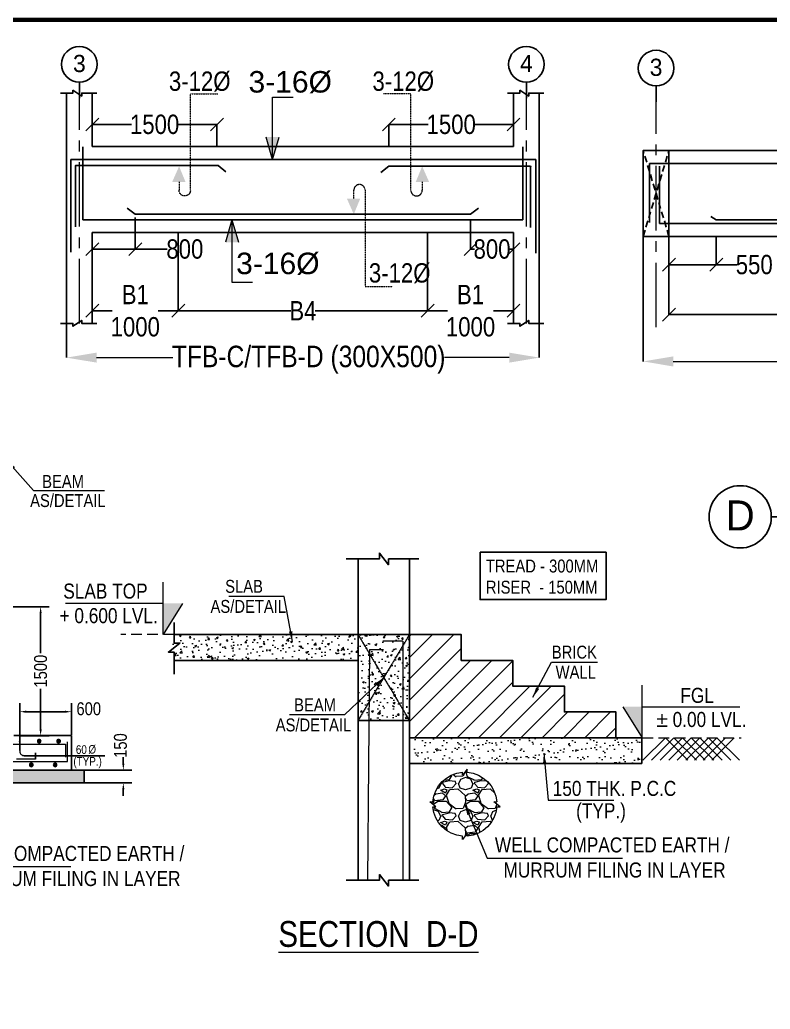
# Model space of a CAD drawing. Header units: inches. Extents: x -82712 to 364260, y -240815 to -94944.
# Drawn here: x 83223 to 91952, y -132848 to -121341 of the extents above; entities that cross this region are included whole.
import ezdxf
from ezdxf.enums import TextEntityAlignment as Align

# ---------------------------------------------------------------- set-up
doc = ezdxf.new("R2010")
doc.units = ezdxf.units.IN
doc.header["$MEASUREMENT"] = 0
for name, pattern in [('CENTER2', [1.125, 0.75, -0.125, 0.125, -0.125]), ('HIDDEN', [0.375, 0.25, -0.125]), ('{ Leader Line}', [0])]:
    doc.linetypes.add(name, pattern=pattern)
doc.layers.get('Defpoints').update_dxf_attribs({"color": 8})
for name, color, linetype, lineweight in [('2MM', 8, 'Continuous', 20), ('beam', 160, 'Continuous', 25), ('BEAM - STR', 150, 'HIDDEN', 25), ('DIM - TANK', 94, '{ Leader Line}', 13), ('GSC_PCC', 11, 'Continuous', 13), ('Hach.', 252, 'Continuous', 9), ('NVB HT TX', 7, 'Continuous', 18), ('RF', 7, 'Continuous', 25), ('SLAB', 54, 'Continuous', 25), ('STEEL - TANK', 3, 'Continuous', 20), ('text', 7, 'Continuous', 25)]:
    doc.layers.add(name, color=color, linetype=linetype, lineweight=lineweight)
doc.layers.add('ARROW', color=40, linetype='Continuous', lineweight=18, plot=False)
for name, color, linetype in [('COL', 6, 'Continuous'), ('COLUMN FINAL', 5, 'Continuous'), ('Dim', 135, 'Continuous'), ('DIM SE', 54, 'Continuous'), ('Grid', 8, 'CENTER2'), ('TITLE', 7, 'Continuous'), ('WALL', 1, 'Continuous')]:
    doc.layers.add(name, color=color, linetype=linetype)
doc.styles.add('ARIAL NARROW', font='ARIALN.TTF')
doc.styles.add('HS', font='ARIALN.TTF', dxfattribs={"height": 0.25})
doc.styles.add('PRADEEP - BOLD - STR', font='ANTQUAB.TTF')
doc.styles.get("Standard").update_dxf_attribs({"font": 'arial.ttf'})
doc.dimstyles.new('ISO-10', dxfattribs={"dimtxt": 125, "dimasz": 100, "dimexe": 30, "dimexo": 60, "dimgap": 30, "dimtad": 0, "dimdec": 0, "dimzin": 0, "dimdsep": 46, "dimtxsty": 'ARIAL NARROW', "dimcen": 0.09, "dimadec": 0, "dimazin": 0, "dimtfac": 1, "dimtdec": 0, "dimtofl": 0, "dimtmove": 0, "dimatfit": 3, "dimfxl": 1, "dimtolj": 1, "dimtzin": 0, "dimlwe": 13, "dimarcsym": 0})
doc.dimstyles.new('XYZ', dxfattribs={"dimtxt": 0.25, "dimasz": 0.15, "dimexe": 0.09, "dimexo": 0.0625, "dimgap": 0, "dimtad": 0, "dimdec": 0, "dimlfac": 1000, "dimzin": 0, "dimdsep": 46, "dimtxsty": 'Standard', "dimblk": 'OBLIQUE', "dimcen": 0.09, "dimclrd": 256, "dimclre": 256, "dimadec": 0, "dimazin": 0, "dimtfac": 1, "dimtdec": 0, "dimtofl": 0, "dimtmove": 1, "dimatfit": 3, "dimldrblk": 'OBLIQUE', "dimfxl": 1, "dimtolj": 1, "dimtzin": 0, "dimlwd": -1, "dimlwe": -1, "dimarcsym": 0})

# ---------------------------------------------------------------- blocks, each defined once
blk = doc.blocks.new('V B')
at = {"layer": 'STEEL - TANK', "color": 1, "lineweight": 5, "const_width": 21}
blk.add_lwpolyline([(-11, 0, 1), (11, 0, 1)], format="xyb", close=True, dxfattribs=at)
at = {"layer": 'STEEL - TANK', "color": 1, "lineweight": 5}
blk.add_circle((0, 0), 22, dxfattribs=at)
blk = doc.blocks.new('*D642')
at = {"layer": 'Defpoints', "color": 0, "ltscale": 200, "transparency": 16777216}
for p in [(82923, -128167), (83465, -128167), (83215, -129667)]:
    blk.add_point(p, dxfattribs=at)
at = {"layer": 'DIM - TANK', "color": 0, "lineweight": -2, "ltscale": 200, "transparency": 16777216}
for p, q in [((82933, -128167), (83565, -128167)), ((83465, -128242), (83465, -128709)), ((83465, -129592), (83465, -129124)), ((83225, -129667), (83565, -129667))]:
    blk.add_line(p, q, dxfattribs=at)
at = {"layer": 'DIM - TANK', "color": 0, "ltscale": 200, "transparency": 16777216}
for points in [[(83453, -128242), (83478, -128242), (83465, -128167)], [(83453, -129592), (83478, -129592), (83465, -129667)]]:
    blk.add_solid(points, dxfattribs=at)
at = {"layer": 'DIM - TANK', "color": 0, "ltscale": 200, "transparency": 16777216, "insert": (83465, -128917), "char_height": 150, "attachment_point": 5, "rotation": 90, "style": 'ARIAL NARROW'}
blk.add_mtext('\\A1;1500', dxfattribs=at)
blk = doc.blocks.new('*D643')
at = {"layer": 'Defpoints', "color": 0, "ltscale": 200, "transparency": 16777216}
for p in [(83268, -130067), (84427, -130067), (83268, -130217)]:
    blk.add_point(p, dxfattribs=at)
at = {"layer": 'DIM - TANK', "color": 0, "lineweight": -2, "ltscale": 200, "transparency": 16777216}
for p, q in [((84427, -129992), (84427, -129917)), ((83278, -130067), (84527, -130067)), ((83278, -130217), (84527, -130217)), ((84427, -130292), (84427, -130367))]:
    blk.add_line(p, q, dxfattribs=at)
at = {"layer": 'DIM - TANK', "color": 0, "ltscale": 200, "transparency": 16777216}
for points in [[(84415, -129992), (84440, -129992), (84427, -130067)], [(84415, -130292), (84440, -130292), (84427, -130217)]]:
    blk.add_solid(points, dxfattribs=at)
at = {"layer": 'DIM - TANK', "color": 0, "ltscale": 200, "transparency": 16777216, "insert": (84394, -129782), "char_height": 150, "attachment_point": 5, "rotation": 90, "style": 'ARIAL NARROW'}
blk.add_mtext('\\A1;150', dxfattribs=at)
blk = doc.blocks.new('*D657')
at = {"layer": 'Defpoints', "color": 0, "ltscale": 200, "transparency": 16777216}
for p in [(83823, -129388), (83223, -129667), (83823, -129667)]:
    blk.add_point(p, dxfattribs=at)
at = {"layer": 'DIM - TANK', "color": 0, "lineweight": -2, "ltscale": 200, "transparency": 16777216}
for p, q in [((83223, -129657), (83223, -129288)), ((83823, -129657), (83823, -129288)), ((83298, -129388), (83748, -129388))]:
    blk.add_line(p, q, dxfattribs=at)
at = {"layer": 'DIM - TANK', "color": 0, "ltscale": 200, "transparency": 16777216}
for points in [[(83298, -129376), (83298, -129401), (83223, -129388)], [(83748, -129376), (83748, -129401), (83823, -129388)]]:
    blk.add_solid(points, dxfattribs=at)
at = {"layer": 'DIM - TANK', "color": 0, "ltscale": 200, "transparency": 16777216, "insert": (84025, -129355), "char_height": 150, "attachment_point": 5, "style": 'ARIAL NARROW'}
blk.add_mtext('\\A1;600', dxfattribs=at)
blk = doc.blocks.new('ARROW 1')
at = {"layer": 'BEAM - STR', "linetype": 'Continuous', "lineweight": 13, "ltscale": 0.05}
for points in [[(-100, 617.3), (-161.7, 403.9), (-100, 403.9)], [(-100, 617.3), (-38.3, 403.9), (-100, 403.9)]]:
    blk.add_hatch(color=256, dxfattribs=at).paths.add_polyline_path(points)
for points in [[(-100, 617.3), (-161.7, 403.9)], [(-100, 617.3), (-100, 25.8), (95.4, 25.8)], [(-100, 617.3), (-38.3, 403.9)]]:
    blk.add_lwpolyline(points, dxfattribs=at)
blk = doc.blocks.new('*D692')
at = {"layer": 'Defpoints', "color": 0, "linetype": 'Continuous', "ltscale": 8, "transparency": 16777216}
for p in [(83766, -124871), (89266, -124871), (89266, -125270)]:
    blk.add_point(p, dxfattribs=at)
at = {"layer": 'Dim', "linetype": 'Continuous', "ltscale": 8, "transparency": 16777216}
for p, q in [((83766, -124871), (83766, -125270)), ((89266, -124871), (89266, -125270))]:
    blk.add_line(p, q, dxfattribs=at)
at = {"layer": 'Dim', "linetype": 'Continuous', "lineweight": 5, "ltscale": 8, "transparency": 16777216}
for p, q in [((84116, -125270), (85004, -125270)), ((88916, -125270), (88162, -125270))]:
    blk.add_line(p, q, dxfattribs=at)
at = {"layer": 'Dim', "linetype": 'Continuous', "ltscale": 8, "transparency": 16777216}
for points in [[(84116, -125212), (84116, -125328), (83766, -125270)], [(88916, -125212), (88916, -125328), (89266, -125270)]]:
    blk.add_solid(points, dxfattribs=at)
at = {"layer": 'Dim', "color": 7, "linetype": 'Continuous', "ltscale": 8, "transparency": 16777216, "insert": (86583, -125294), "char_height": 250, "attachment_point": 5, "style": 'ARIAL NARROW'}
blk.add_mtext('\\A1;TFB-C/TFB-D (300X500)', dxfattribs=at)
blk = doc.blocks.new('_Oblique')
at = {"layer": '2MM', "color": 0, "lineweight": -2}
blk.add_line((-0.5, -0.5), (0.5, 0.5), dxfattribs=at)
blk = doc.blocks.new('GT')
at = {"layer": 'Grid', "color": 1, "linetype": 'Continuous', "ltscale": 3}
blk.add_line((0, 0.436), (0, 0), dxfattribs=at)
blk.add_circle((0, 0.919), 0.483, dxfattribs=at)
blk = doc.blocks.new('*D693')
at = {"layer": 'Defpoints', "color": 0, "ltscale": 8, "transparency": 16777216}
for p in [(84066, -123816), (85066, -123816), (84066, -124725)]:
    blk.add_point(p, dxfattribs=at)
at = {"layer": 'Dim', "ltscale": 8, "transparency": 16777216}
for p, q in [((84066, -123816), (84066, -124726)), ((85066, -123816), (85066, -124726)), ((84066, -124725), (84299, -124725)), ((85066, -124725), (84832, -124725))]:
    blk.add_line(p, q, dxfattribs=at)
at = {"layer": 'Dim', "ltscale": 8, "transparency": 16777216, "xscale": 150, "yscale": 150, "zscale": 150, "rotation": 180}
blk.add_blockref('_Oblique', (84066, -124725), dxfattribs=at)
at = {"layer": 'Dim', "ltscale": 8, "transparency": 16777216, "xscale": 150, "yscale": 150, "zscale": 150}
blk.add_blockref('_Oblique', (85066, -124725), dxfattribs=at)
at = {"layer": 'Dim', "color": 7, "ltscale": 8, "transparency": 16777216, "insert": (84566, -124725), "char_height": 225, "attachment_point": 5, "style": 'ARIAL NARROW'}
blk.add_mtext('\\A1;B1\\P1000', dxfattribs=at)
blk = doc.blocks.new('*D694')
at = {"layer": 'Defpoints', "color": 0, "ltscale": 8, "transparency": 16777216}
for p in [(85066, -123816), (87966, -123816), (87966, -124725)]:
    blk.add_point(p, dxfattribs=at)
at = {"layer": 'Dim', "ltscale": 8, "transparency": 16777216}
for p, q in [((85066, -123816), (85066, -124726)), ((87966, -123816), (87966, -124726)), ((85066, -124725), (86374, -124725)), ((87966, -124725), (86657, -124725))]:
    blk.add_line(p, q, dxfattribs=at)
at = {"layer": 'Dim', "ltscale": 8, "transparency": 16777216, "xscale": 150, "yscale": 150, "zscale": 150, "rotation": 180}
blk.add_blockref('_Oblique', (85066, -124725), dxfattribs=at)
at = {"layer": 'Dim', "ltscale": 8, "transparency": 16777216, "xscale": 150, "yscale": 150, "zscale": 150}
blk.add_blockref('_Oblique', (87966, -124725), dxfattribs=at)
at = {"layer": 'Dim', "color": 7, "ltscale": 8, "transparency": 16777216, "insert": (86516, -124725), "char_height": 225, "attachment_point": 5, "style": 'ARIAL NARROW'}
blk.add_mtext('\\A1;B4', dxfattribs=at)
blk = doc.blocks.new('*D695')
at = {"layer": 'Defpoints', "color": 0, "ltscale": 8, "transparency": 16777216}
for p in [(87966, -123816), (88966, -123816), (88966, -124725)]:
    blk.add_point(p, dxfattribs=at)
at = {"layer": 'Dim', "ltscale": 8, "transparency": 16777216}
for p, q in [((87966, -123816), (87966, -124726)), ((88966, -123816), (88966, -124726)), ((87966, -124725), (88199, -124725)), ((88966, -124725), (88732, -124725))]:
    blk.add_line(p, q, dxfattribs=at)
at = {"layer": 'Dim', "ltscale": 8, "transparency": 16777216, "xscale": 150, "yscale": 150, "zscale": 150, "rotation": 180}
blk.add_blockref('_Oblique', (87966, -124725), dxfattribs=at)
at = {"layer": 'Dim', "ltscale": 8, "transparency": 16777216, "xscale": 150, "yscale": 150, "zscale": 150}
blk.add_blockref('_Oblique', (88966, -124725), dxfattribs=at)
at = {"layer": 'Dim', "color": 7, "ltscale": 8, "transparency": 16777216, "insert": (88466, -124725), "char_height": 225, "attachment_point": 5, "style": 'ARIAL NARROW'}
blk.add_mtext('\\A1;B1\\P1000', dxfattribs=at)
blk = doc.blocks.new('*D696')
at = {"layer": 'Defpoints', "color": 0, "linetype": 'Continuous', "ltscale": 8, "transparency": 16777216}
for p in [(90474, -123860), (95974, -123860), (95974, -125314)]:
    blk.add_point(p, dxfattribs=at)
at = {"layer": 'Dim', "linetype": 'Continuous', "ltscale": 8, "transparency": 16777216}
for p, q in [((90474, -123860), (90474, -125314)), ((95974, -123860), (95974, -125314))]:
    blk.add_line(p, q, dxfattribs=at)
at = {"layer": 'Dim', "linetype": 'Continuous', "lineweight": 5, "ltscale": 8, "transparency": 16777216}
for p, q in [((90824, -125314), (92252, -125314)), ((95624, -125314), (94322, -125314))]:
    blk.add_line(p, q, dxfattribs=at)
at = {"layer": 'Dim', "linetype": 'Continuous', "ltscale": 8, "transparency": 16777216}
for points in [[(90824, -125256), (90824, -125373), (90474, -125314)], [(95624, -125256), (95624, -125373), (95974, -125314)]]:
    blk.add_solid(points, dxfattribs=at)
at = {"layer": 'Dim', "color": 7, "linetype": 'Continuous', "ltscale": 8, "transparency": 16777216, "insert": (93287, -125338), "char_height": 250, "attachment_point": 5, "style": 'ARIAL NARROW'}
blk.add_mtext('\\A1;SB-D (200X500)', dxfattribs=at)
blk = doc.blocks.new('*D697')
at = {"layer": 'Defpoints', "color": 0, "ltscale": 8, "transparency": 16777216}
for p in [(90774, -123860), (95674, -123860), (95674, -124770)]:
    blk.add_point(p, dxfattribs=at)
at = {"layer": 'Dim', "ltscale": 8, "transparency": 16777216}
for p, q in [((90774, -123860), (90774, -124770)), ((95674, -123860), (95674, -124770)), ((90774, -124770), (93082, -124770)), ((95674, -124770), (93366, -124770))]:
    blk.add_line(p, q, dxfattribs=at)
at = {"layer": 'Dim', "ltscale": 8, "transparency": 16777216, "xscale": 150, "yscale": 150, "zscale": 150, "rotation": 180}
blk.add_blockref('_Oblique', (90774, -124770), dxfattribs=at)
at = {"layer": 'Dim', "ltscale": 8, "transparency": 16777216, "xscale": 150, "yscale": 150, "zscale": 150}
blk.add_blockref('_Oblique', (95674, -124770), dxfattribs=at)
at = {"layer": 'Dim', "color": 7, "ltscale": 8, "transparency": 16777216, "insert": (93224, -124770), "char_height": 225, "attachment_point": 5, "style": 'ARIAL NARROW'}
blk.add_mtext('\\A1;B3', dxfattribs=at)
blk = doc.blocks.new('ASDF')
at = {"layer": 'Hach.', "lineweight": 13}
h = blk.add_hatch(dxfattribs=at)
h.set_pattern_fill('GRAVEL', color=250, scale=0.5, style=0)
h.set_pattern_definition([(228.0128, (-505.519987, 45.362318), (-3.999999116, -4.5000006708), [0.067268, -6.659544]), (184.9697, (-505.564987, 45.312318), (6.0000005258, 0.4999956535), [0.115434, -11.4279625]), (132.5104, (-505.679987, 45.302318), (4.9999953592, -5.500004337), [0.081394, -8.058016]), (267.2737, (-505.874987, 45.177318), (0.4999980089, 10.0000001475), [0.105119, -10.406779]), (292.8337, (-505.879987, 45.072318), (-2.5000049527, 5.9999982059), [0.1030775, -10.2046865]), (357.2737, (-505.839987, 44.977318), (-10.0000001475, 0.4999980089), [0.105119, -10.406779]), (37.6942, (-505.734987, 44.972318), (-6.5000036728, -4.9999952026), [0.1390145, -13.7624245]), (72.2553, (-505.624987, 45.057318), (3.50000538135, 10.9999981156), [0.131244, -12.9931605]), (121.4296, (-505.584987, 45.182318), (-4.0000041171, 6.4999975182), [0.105475, -10.4420365]), (175.2364, (-505.639987, 45.272318), (5.500000473, -0.4999957663), [0.120416, -5.9003815]), (222.3974, (-505.759987, 45.282318), (-6.00000367554, -5.499996041), [0.155724, -15.4166875]), (138.8141, (-505.379987, 45.172318), (-3.5000014734, 2.9999986567), [0.0531505, -5.261922]), (171.4692, (-505.419987, 45.207318), (6.4999991424, -1.000003955), [0.1011185, -10.0107555]), (225, (-505.52, 45.2223), (-6e-17, -0.50000015), [0.0707105, -0.636396]), (203.1986, (-505.55499, 45.28232), (2.499999865, 1.000000663), [0.038079, -3.7698075]), (291.8014, (-505.58999, 45.26732), (-0.499999955, 1.500000137), [0.0538515, -2.638731]), (30.9638, (-505.56999, 45.21732), (1.499999011, 1.000001242), [0.0874645, -2.8280115]), (161.5651, (-505.49499, 45.26232), (1.000000217, -0.4999992), [0.0632455, -1.5178935]), (16.3895, (-505.879987, 45.267318), (5.0000010992, 1.4999963549), [0.0886, -8.7714225]), (70.3462, (-505.794987, 45.292318), (-1.9999976237, -5.5000010678), [0.0743305, -7.358704]), (293.1986, (-505.49499, 45.36232), (-1.000000663, 2.499999865), [0.0761575, -3.731729]), (343.6105, (-505.464987, 45.292318), (-5.0000010992, 1.4999963549), [0.0886, -8.7714225]), (339.444, (-505.879987, 44.95732), (-2.500000922, 0.999997998), [0.08544, -4.186562]), (294.7751, (-505.799987, 44.927318), (-2.4999960946, 5.500001711), [0.071589, -7.0873215]), (66.8014, (-505.48999, 44.86232), (1.000000663, 2.499999865), [0.0761575, -3.731729]), (17.354, (-505.459987, 44.932318), (-6.5000010095, -1.9999972511), [0.0838155, -8.297712]), (69.444, (-505.734987, 44.86232), (-0.999997998, -2.500000922), [0.04272, -4.229282]), (101.3099, (-505.51999, 44.86232), (-0.499998816, 2.000000376), [0.025495, -2.5240145]), (165.9638, (-505.52499, 44.88732), (1.500000273, -0.49999903), [0.1030775, -1.958475]), (186.009, (-505.624987, 44.912318), (4.9999998755, 0.4999996587), [0.095525, -9.4569615]), (303.6901, (-505.56999, 45.17232), (-0.500000667, 0.99999978), [0.072111, -1.7306645]), (353.1572, (-505.529987, 45.112318), (8.49999968274, -1.000003999), [0.125897, -12.4637815]), (60.9454, (-505.404987, 45.097318), (-2.0000000136, -3.5000001923), [0.051478, -5.096337]), (90, (-505.38, 45.1423), (-0.5, 0.5), [0.03, -0.47]), (120.2564, (-505.634987, 44.927318), (1.9999974434, -3.500001228), [0.069462, -6.87676]), (48.0128, (-505.669987, 44.987318), (3.999999116, 4.5000006708), [0.134536, -6.592276]), (0, (-505.58, 45.0873), (0.5, 0.5), [0.13, -0.37]), (325.3048, (-505.449987, 45.087318), (-4.9999971295, 3.5000043048), [0.079057, -7.826637]), (254.0546, (-505.38499, 45.04232), (-0.499999945, -2.000000063), [0.072801, -3.567254]), (207.646, (-505.404987, 44.972318), (-9.4999979036, -5.0000038566), [0.1185325, -11.734737]), (175.4261, (-505.509987, 44.917318), (-6.50000027916, 0.4999974006), [0.1253995, -12.414537])])
h.paths.add_polyline_path([(0.545, 0.048), (0.496, 0.048, 0.370197), (0.038, 0.505), (0.038, 0.459), (-0.037, 0.554), (-0.037, 0.505, 0.370197), (-0.495, 0.048), (-0.448, 0.048), (-0.544, -0.028), (-0.495, -0.028, 0.370197), (-0.037, -0.485), (-0.037, -0.439), (0.038, -0.534), (0.038, -0.485, 0.370197), (0.496, -0.028), (0.449, -0.028)])
at = {"layer": 'Hach.', "color": 250, "lineweight": 13, "elevation": 0.242}
for points in [[(-0.037, 0.505), (-0.037, 0.554), (0.038, 0.459), (0.038, 0.508)], [(0.038, 0.459), (0.038, 0.505)], [(-0.495, -0.028), (-0.544, -0.028), (-0.448, 0.048), (-0.497, 0.048)], [(-0.448, 0.048), (-0.495, 0.048)], [(0.497, -0.028), (0.449, -0.028), (0.545, 0.048), (0.496, 0.048)], [(-0.037, -0.486), (-0.037, -0.439), (0.038, -0.534), (0.038, -0.485)]]:
    blk.add_lwpolyline(points, dxfattribs=at)
at = {"layer": 'Hach.', "color": 250, "lineweight": 13}
for start, end in [(94.3712, 175.6288), (4.3712, 85.6288), (184.3712, 265.6288), (274.3712, 355.6288)]:
    blk.add_arc((0.001, 0.01, 0.242), 0.497, start, end, dxfattribs=at)
blk = doc.blocks.new('A$C6A34546E')
at = {"layer": 'ARROW'}
blk.add_hatch(color=256, dxfattribs=at).paths.add_polyline_path([(1471.6, 295), (1286.4, 295), (1286.4, 0)])
for p, q in [((1286.4, 295), (360.6, 295)), ((1471.6, 295), (1286.4, 0))]:
    blk.add_line(p, q, dxfattribs=at)
blk.add_lwpolyline([(1286.4, 0), (1286.4, 498.6)], dxfattribs=at)
blk = doc.blocks.new('*D782')
at = {"layer": 'Defpoints', "color": 0, "ltscale": 8, "transparency": 16777216}
for p in [(85516, -122558), (84066, -122816), (85516, -122816)]:
    blk.add_point(p, dxfattribs=at)
at = {"layer": 'Dim', "ltscale": 8, "transparency": 16777216}
for p, q in [((84066, -122816), (84066, -122558)), ((84066, -122558), (84524, -122558)), ((85516, -122558), (85057, -122558)), ((85516, -122816), (85516, -122558))]:
    blk.add_line(p, q, dxfattribs=at)
at = {"layer": 'Dim', "ltscale": 8, "transparency": 16777216, "xscale": 150, "yscale": 150, "zscale": 150, "rotation": 180}
blk.add_blockref('_Oblique', (84066, -122558), dxfattribs=at)
at = {"layer": 'Dim', "ltscale": 8, "transparency": 16777216, "xscale": 150, "yscale": 150, "zscale": 150}
blk.add_blockref('_Oblique', (85516, -122558), dxfattribs=at)
at = {"layer": 'Dim', "color": 7, "ltscale": 8, "transparency": 16777216, "insert": (84791, -122558), "char_height": 225, "attachment_point": 5, "style": 'ARIAL NARROW'}
blk.add_mtext('\\A1;1500', dxfattribs=at)
blk = doc.blocks.new('*D783')
at = {"layer": 'Defpoints', "color": 0, "ltscale": 8, "transparency": 16777216}
for p in [(87516, -122558), (87516, -122816), (88966, -122816)]:
    blk.add_point(p, dxfattribs=at)
at = {"layer": 'Dim', "ltscale": 8, "transparency": 16777216}
for p, q in [((87516, -122816), (87516, -122558)), ((87516, -122558), (87974, -122558)), ((88966, -122558), (88507, -122558)), ((88966, -122816), (88966, -122558))]:
    blk.add_line(p, q, dxfattribs=at)
at = {"layer": 'Dim', "ltscale": 8, "transparency": 16777216, "xscale": 150, "yscale": 150, "zscale": 150, "rotation": 180}
blk.add_blockref('_Oblique', (87516, -122558), dxfattribs=at)
at = {"layer": 'Dim', "ltscale": 8, "transparency": 16777216, "xscale": 150, "yscale": 150, "zscale": 150}
blk.add_blockref('_Oblique', (88966, -122558), dxfattribs=at)
at = {"layer": 'Dim', "color": 7, "ltscale": 8, "transparency": 16777216, "insert": (88241, -122558), "char_height": 225, "attachment_point": 5, "style": 'ARIAL NARROW'}
blk.add_mtext('\\A1;1500', dxfattribs=at)
blk = doc.blocks.new('*D784')
at = {"layer": 'Defpoints', "color": 0, "ltscale": 8, "transparency": 16777216}
for p in [(84566, -123641), (84066, -123816), (84566, -124008)]:
    blk.add_point(p, dxfattribs=at)
at = {"layer": 'Dim', "ltscale": 8, "transparency": 16777216}
for p, q in [((84566, -123641), (84566, -124008)), ((84066, -123816), (84066, -124008)), ((84066, -124008), (84566, -124008)), ((84939, -124008), (84566, -124008))]:
    blk.add_line(p, q, dxfattribs=at)
at = {"layer": 'Dim', "ltscale": 8, "transparency": 16777216, "xscale": 150, "yscale": 150, "zscale": 150, "rotation": 180}
blk.add_blockref('_Oblique', (84066, -124008), dxfattribs=at)
at = {"layer": 'Dim', "ltscale": 8, "transparency": 16777216, "xscale": 150, "yscale": 150, "zscale": 150}
blk.add_blockref('_Oblique', (84566, -124008), dxfattribs=at)
at = {"layer": 'Dim', "color": 7, "ltscale": 8, "transparency": 16777216, "insert": (85143, -124008), "char_height": 225, "attachment_point": 5, "style": 'ARIAL NARROW'}
blk.add_mtext('\\A1;800', dxfattribs=at)
blk = doc.blocks.new('*D785')
at = {"layer": 'Defpoints', "color": 0, "ltscale": 8, "transparency": 16777216}
for p in [(88466, -123666), (88966, -123816), (88466, -124008)]:
    blk.add_point(p, dxfattribs=at)
at = {"layer": 'Dim', "ltscale": 8, "transparency": 16777216}
for p, q in [((88466, -123666), (88466, -124008)), ((88966, -123816), (88966, -124008)), ((88466, -124008), (88512, -124008)), ((88966, -124008), (88919, -124008))]:
    blk.add_line(p, q, dxfattribs=at)
at = {"layer": 'Dim', "ltscale": 8, "transparency": 16777216, "xscale": 150, "yscale": 150, "zscale": 150, "rotation": 180}
blk.add_blockref('_Oblique', (88466, -124008), dxfattribs=at)
at = {"layer": 'Dim', "ltscale": 8, "transparency": 16777216, "xscale": 150, "yscale": 150, "zscale": 150}
blk.add_blockref('_Oblique', (88966, -124008), dxfattribs=at)
at = {"layer": 'Dim', "color": 7, "ltscale": 8, "transparency": 16777216, "insert": (88716, -124008), "char_height": 225, "attachment_point": 5, "style": 'ARIAL NARROW'}
blk.add_mtext('\\A1;800', dxfattribs=at)
blk = doc.blocks.new('A$C1AA3211F')
at = {"layer": 'BEAM - STR', "lineweight": 13}
blk.add_lwpolyline([(64, 301), (64, 415, -1), (218, 415), (218, -901), (592, -901)], format="xyb", dxfattribs=at)
blk.add_solid([(152, 301), (64, 87), (-31, 301)], dxfattribs=at)
blk = doc.blocks.new('*D788')
at = {"layer": 'Defpoints', "color": 0, "ltscale": 8, "transparency": 16777216}
for p in [(90774, -123860), (91324, -123860), (91324, -124189)]:
    blk.add_point(p, dxfattribs=at)
at = {"layer": 'Dim', "ltscale": 8, "transparency": 16777216}
for p, q in [((90774, -123860), (90774, -124189)), ((91324, -123860), (91324, -124189)), ((90774, -124189), (91324, -124189)), ((91562, -124189), (91324, -124189))]:
    blk.add_line(p, q, dxfattribs=at)
at = {"layer": 'Dim', "ltscale": 8, "transparency": 16777216, "xscale": 150, "yscale": 150, "zscale": 150, "rotation": 180}
blk.add_blockref('_Oblique', (90774, -124189), dxfattribs=at)
at = {"layer": 'Dim', "ltscale": 8, "transparency": 16777216, "xscale": 150, "yscale": 150, "zscale": 150}
blk.add_blockref('_Oblique', (91324, -124189), dxfattribs=at)
at = {"layer": 'Dim', "color": 7, "ltscale": 8, "transparency": 16777216, "insert": (91766, -124189), "char_height": 225, "attachment_point": 5, "style": 'ARIAL NARROW'}
blk.add_mtext('\\A1;550', dxfattribs=at)

msp = doc.modelspace()

# ---------------------------------------------------------------- hatches: boundary and pattern name
at = {"layer": 'beam'}
h = msp.add_hatch(dxfattribs=at)
h.set_pattern_fill('ANSI31', color=256, scale=1400, style=0)
h.set_pattern_definition([(45, (282732, 66464.12), (-123.74369, 123.74369), [])])
h.paths.add_polyline_path([(89557.4905, -129091.0532), (88957.4905, -129091.0532), (88957.4905, -128791.0532), (88357.4905, -128791.0532), (88357.4905, -128491.0532), (87757.4905, -128491.0532), (87757.4905, -129691.0532), (90157.4905, -129691.0532), (90157.4905, -129391.0532), (89557.4905, -129391.0532)])
at = {"layer": 'GSC_PCC'}
h = msp.add_hatch(dxfattribs=at)
h.set_pattern_fill('AR-CONC', color=256, scale=30, style=0)
h.set_pattern_definition([(50, (165880.5, -204412.04), (215.17805, -18.82564), [22.5, -247.5]), (355, (165880.5, -204412.04), (-41.6254, 225.65764), [18, -198]), (100.4514, (165898.43, -204413.6), (173.5528, 206.83186), [19.12206, -210.34263]), (46.1842, (165880.5, -204352.04), (320.1723, -49.6557), [33.75, -371.25]), (96.6356, (165907.18, -204356.18), (280.3988, 292.2354), [28.6831, -315.5139]), (351.1842, (165880.5, -204352.04), (280.3986, 292.2356), [27, -297]), (21, (165910.5, -204367.04), (179.07212, -120.78567), [22.5, -247.5]), (326, (165910.5, -204367.04), (72.9946, 217.545), [18, -198]), (71.4514, (165925.42, -204377.1), (252.0668, 96.75915), [19.12206, -210.34263]), (37.5, (165880.5, -204412.04), (3.647957, 99.868156), [0, -195.6, 0, -201, 0, -198.75]), (7.5, (165880.5, -204412.04), (78.92086, 118.32351), [0, -114.6, 0, -191.1, 0, -75.75]), (327.5, (165813.6, -204412.04), (160.14673, -6.76646), [0, -75, 0, -234, 0, -310.5]), (317.5, (165783.6, -204412.04), (174.95585, 30.0315), [0, -97.5, 0, -155.4, 0, -220.5])])
h.paths.add_polyline_path([(85017.8896, -128491.0532), (85017.8896, -128499.2587), (85084.8425, -128499.2587), (84950.9367, -128605.22), (85017.8896, -128605.22), (85017.8896, -128791.0532), (87157.4905, -128791.0532), (87157.4905, -128491.0532)])
h = msp.add_hatch(dxfattribs=at)
h.set_pattern_fill('AR-CONC', color=256, scale=30, style=0)
h.set_pattern_definition([(50, (196080.5, -204412.04), (215.17805, -18.82564), [22.5, -247.5]), (355, (196080.5, -204412.04), (-41.6254, 225.65764), [18, -198]), (100.4514, (196098.43, -204413.6), (173.5528, 206.83186), [19.12206, -210.34263]), (46.1842, (196080.5, -204352.04), (320.1723, -49.6557), [33.75, -371.25]), (96.6356, (196107.18, -204356.18), (280.3988, 292.23536), [28.6831, -315.5139]), (351.1842, (196080.5, -204352.04), (280.3986, 292.2356), [27, -297]), (21, (196110.5, -204367.04), (179.07212, -120.78567), [22.5, -247.5]), (326, (196110.5, -204367.04), (72.9946, 217.545), [18, -198]), (71.4514, (196125.42, -204377.1), (252.0668, 96.75915), [19.12206, -210.34263]), (37.5, (196080.5, -204412.04), (3.647957, 99.868156), [0, -195.6, 0, -201, 0, -198.75]), (7.5, (196080.5, -204412.04), (78.92086, 118.32351), [0, -114.6, 0, -191.1, 0, -75.75]), (327.5, (196013.6, -204412.04), (160.14673, -6.76646), [0, -75, 0, -234, 0, -310.5]), (317.5, (195983.6, -204412.04), (174.95585, 30.0315), [0, -97.5, 0, -155.4, 0, -220.5])])
h.paths.add_polyline_path([(87157.4905, -128491.0532), (87757.4905, -128491.0532), (87757.4905, -129491.0532), (87157.4905, -129491.0532)])
h = msp.add_hatch(dxfattribs=at)
h.set_pattern_fill('AR-SAND', color=256, scale=80, style=0)
h.set_pattern_definition([(37.5, (282732, 66464.12), (-5.03947, 154.1459), [0, -121.6, 0, -136, 0, -130]), (7.5, (282732, 66464.12), (141.58214, 225.77169), [0, -65.6, 0, -109.6, 0, -42]), (327.5, (282633.6, 66464.12), (249.13135, 0.452724), [0, -40, 0, -144, 0, -188]), (317.5, (282633.6, 66464.12), (240.49013, 70.21405), [0, -20, 0, -94.4, 0, -108])])
h.paths.add_polyline_path([(90457.4905, -129691.0532), (87757.4905, -129691.0532), (87757.4905, -129991.0532), (90457.4905, -129991.0532)])
h = msp.add_hatch(dxfattribs=at)
h.set_pattern_fill('AR-SAND', color=256, scale=40, style=0)
h.set_pattern_definition([(37.5, (128184.357, -162027.15), (-2.519734, 77.07295), [0, -60.8, 0, -68, 0, -65]), (7.5, (128184.36, -162027.15), (70.79107, 112.88584), [0, -32.8, 0, -54.8, 0, -21]), (327.5, (128135.16, -162027.15), (124.565674, 0.22636), [0, -20, 0, -72, 0, -94]), (317.5, (128135.16, -162027.15), (120.24506, 35.10702), [0, -10, 0, -47.2, 0, -54])])
h.paths.add_polyline_path([(74122.8512, -130066.6594), (74122.8512, -130216.6594), (83972.8512, -130216.6594), (83972.8512, -130066.6594)])
h.paths.add_polyline_path([(72972.8512, -130216.6594), (72972.8512, -130066.6594), (66672.8512, -130066.6594), (66672.8512, -130216.6594)])

# ---------------------------------------------------------------- linework, layer by layer
at = {"color": 3}
for p, q in [((83868.99, -123748.9106), (83868.99, -123036.6965)), ((83868.99, -123036.6965), (85529.2922, -123036.6965)), ((85529.3047, -123036.7009), (85620.568, -123110.1118)), ((87515.7385, -123045.0671), (87424.4752, -123118.4779)), ((89162.9492, -123045.0627), (87515.751, -123045.0627)), ((89162.9492, -123755.3004), (89162.9492, -123045.0627))]:
    msp.add_line(p, q, dxfattribs=at)
for points in [[(86987.3411, -123601.7525), (84566.2685, -123601.7525, -0.1592821356), (84566.2567, -123601.7486), (84472.0349, -123532.7869)], [(86044.1469, -123601.7525), (88465.2195, -123601.7525, 0.1592821356), (88465.2313, -123601.7486), (88559.4531, -123532.7869)], [(93100.2273, -123666.0055), (91324.178, -123666.0134, 0.7679860702), (91324.188, -123665.976), (91260.3798, -123629.2773)]]:
    msp.add_lwpolyline(points, format="xyb", dxfattribs=at)
for centre, start, end in [((83869.01, -123036.7165), 90, 180), ((85529.2922, -123036.7165), 51.18731005, 90), ((87515.751, -123045.0827), 90, 128.81268995), ((89176.0333, -123045.0827), 0, 90)]:
    msp.add_arc(centre, 0.02, start, end, dxfattribs=at)
at = {"layer": 'beam'}
for p, q in [((88965.744, -122815.9051), (84065.744, -122815.9051)), ((95674.178, -122860.2283), (90774.178, -122860.2283)), ((88965.744, -123815.9051), (84065.744, -123815.9051)), ((95674.178, -123860.2283), (90774.178, -123860.2283)), ((87757.4905, -129691.0532), (90457.4905, -129691.0532)), ((90457.4905, -129991.0532), (90457.4905, -129691.0532)), ((87757.4905, -129991.0532), (90457.4905, -129991.0532))]:
    msp.add_line(p, q, dxfattribs=at)
at = {"layer": 'beam', "linetype": 'HIDDEN', "ltscale": 300}
for p, q in [((90474.178, -123860.2283), (90774.178, -122860.2283)), ((90774.178, -123860.2283), (90474.178, -122860.2283))]:
    msp.add_line(p, q, dxfattribs=at)
at = {"layer": 'beam', "linetype": 'HIDDEN', "ltscale": 0.2}
for p, q in [((87157.4905, -129491.0532), (87757.4905, -128491.0532)), ((87757.4905, -129491.0532), (87157.4905, -128491.0532)), ((87157.4905, -129491.0532), (87757.4905, -128491.0532)), ((87757.4905, -129491.0532), (87157.4905, -128491.0532))]:
    msp.add_line(p, q, dxfattribs=at)
at = {"layer": 'beam'}
for points in [[(90474.178, -123860.2283), (90774.178, -123860.2283), (90774.178, -122860.2283), (90474.178, -122860.2283)], [(88576.777, -127533.2498), (90043.5, -127533.2498), (90043.5, -128084.4177), (88576.777, -128084.4177)], [(87157.4905, -129491.0532), (87757.4905, -129491.0532), (87757.4905, -128491.0532), (87157.4905, -128491.0532)]]:
    msp.add_lwpolyline(points, close=True, dxfattribs=at)
for points in [[(87157.4905, -128791.0532), (87157.4905, -129491.0532), (87757.4905, -129491.0532), (87757.4905, -128491.0532), (87157.4905, -128491.0532)], [(87757.4905, -128491.0532), (88357.4905, -128491.0532), (88357.4905, -128791.0532), (88957.4905, -128791.0532), (88957.4905, -129091.0532), (89557.4905, -129091.0532), (89557.4905, -129391.0532), (90157.4905, -129391.0532), (90157.4905, -129691.0532)]]:
    msp.add_lwpolyline(points, dxfattribs=at)
at = {"layer": 'COL', "color": 22}
for p, q in [((87157.4905, -128491.0532), (87157.4905, -127611.1321)), ((87757.4905, -131348.9326), (87757.4905, -127611.1321)), ((87157.4905, -131348.9326), (87157.4905, -128791.0532)), ((87157.4905, -131348.9326), (87157.4905, -128791.0532))]:
    msp.add_line(p, q, dxfattribs=at)
at = {"layer": 'COLUMN FINAL'}
for p, q in [((83765.744, -122193.7093), (83765.744, -124871.3854)), ((84065.744, -122815.9051), (84065.744, -122193.7093)), ((88965.744, -122815.9051), (88965.744, -122193.7093)), ((89265.744, -122193.7093), (89265.744, -124871.3854)), ((84065.744, -123815.9051), (84065.744, -124871.3854)), ((88965.744, -123815.9051), (88965.744, -124871.3854))]:
    msp.add_line(p, q, dxfattribs=at)
for points in [[(84119.3267, -122193.7093), (83943.4928, -122193.7093), (83943.4928, -122227.1857), (83840.5122, -122160.2328), (83840.5122, -122193.7093), (83696.5889, -122193.7093)], [(89319.3267, -122193.7093), (89143.4928, -122193.7093), (89143.4928, -122227.1857), (89040.5122, -122160.2328), (89040.5122, -122193.7093), (88896.5889, -122193.7093)], [(84119.3267, -124871.3854), (83943.4928, -124871.3854), (83943.4928, -124837.909), (83840.5122, -124904.8619), (83840.5122, -124871.3854), (83696.5889, -124871.3854)], [(89319.3267, -124871.3854), (89143.4928, -124871.3854), (89143.4928, -124837.909), (89040.5122, -124904.8619), (89040.5122, -124871.3854), (88896.5889, -124871.3854)], [(87864.6559, -127611.1321), (87512.9882, -127611.1321), (87512.9882, -127678.085), (87407.0269, -127544.1792), (87407.0269, -127611.1321), (87019.1804, -127611.1321)], [(85017.8896, -128951.2584), (85017.8896, -128695.2737), (84950.9367, -128695.2737), (85084.8425, -128589.3124), (85017.8896, -128589.3124), (85017.8896, -128351.9621)], [(87864.6559, -131348.9326), (87512.9882, -131348.9326), (87512.9882, -131415.8855), (87407.0269, -131281.9797), (87407.0269, -131348.9326), (87019.1804, -131348.9326)]]:
    msp.add_lwpolyline(points, dxfattribs=at)
at = {"layer": 'DIM - TANK'}
for p, q in [((87677.4905, -128566.7419), (87444.3159, -128566.7419)), ((87677.4905, -128566.7419), (87677.4905, -131348.9326)), ((87290.0354, -128664.6162), (87269.1027, -131348.9326)), ((87290.0354, -128664.6162), (87452.7174, -128664.6162)), ((73888.9012, -129764.9788), (83753.3225, -129764.9788)), ((83753.3225, -129764.9788), (83753.3225, -129918.162)), ((83778.1006, -129968.3396), (83778.1006, -129739.0401)), ((73910.8326, -129968.3396), (83778.1006, -129968.3396)), ((83182.8512, -129935.1979), (83404.8208, -129935.1979))]:
    msp.add_line(p, q, dxfattribs=at)
at = {"layer": 'DIM - TANK', "ltscale": 200}
msp.add_lwpolyline([(83222.8512, -129666.6594), (83222.8512, -129849.5399, 0.4142135624), (83272.8512, -129899.5399), (83406.8121, -129899.5399)], format="xyb", dxfattribs=at)
at = {"layer": 'Grid', "color": 251, "lineweight": 13, "ltscale": 1000}
for p, q in [((83915.744, -124871.3854), (83915.744, -122135.6349)), ((89115.744, -124871.3854), (89115.744, -122135.6349)), ((90624.178, -124915.7086), (90624.178, -122179.9581))]:
    msp.add_line(p, q, dxfattribs=at)
at = {"layer": 'Hach.', "linetype": 'HIDDEN', "lineweight": 9, "ltscale": 500}
for p, q in [((85017.8896, -128491.0532), (84396.8896, -128491.0532)), ((90278.0619, -129691.0532), (91614.4933, -129691.0532))]:
    msp.add_line(p, q, dxfattribs=at)
at = {"layer": 'Hach.', "linetype": 'ByBlock', "lineweight": 9, "ltscale": 500}
for p, q in [((90732.6095, -129691.0532), (90471.1183, -129952.5443)), ((90832.6095, -129691.0532), (90571.1183, -129952.5443)), ((90932.6095, -129691.0532), (90671.1183, -129952.5443)), ((90732.6095, -129691.0532), (90994.1006, -129952.5443)), ((91032.6095, -129691.0532), (90771.1183, -129952.5443)), ((90832.6095, -129691.0532), (91094.1006, -129952.5443)), ((91132.6095, -129691.0532), (90871.1183, -129952.5443)), ((90932.6095, -129691.0532), (91194.1006, -129952.5443)), ((91232.6095, -129691.0532), (90971.1183, -129952.5443)), ((91032.6095, -129691.0532), (91294.1006, -129952.5443)), ((91332.6095, -129691.0532), (91071.1183, -129952.5443)), ((91132.6095, -129691.0532), (91394.1006, -129952.5443)), ((91432.6095, -129691.0532), (91171.1183, -129952.5443)), ((91232.6095, -129691.0532), (91494.1006, -129952.5443)), ((91532.6095, -129691.0532), (91271.1183, -129952.5443)), ((91332.6095, -129691.0532), (91594.1006, -129952.5443))]:
    msp.add_line(p, q, dxfattribs=at)
at = {"layer": 'RF', "color": 3, "lineweight": 30}
for p, q in [((83955.1167, -123665.9051), (83955.1167, -122817.9481)), ((89072.8508, -123665.9051), (89072.8508, -122817.9018)), ((83814.8118, -122965.9051), (89227.3199, -122965.9051)), ((83814.8118, -122965.9051), (83814.8118, -124043.2334)), ((89227.3199, -122965.9051), (89227.3199, -124055.8754)), ((90546.5095, -123010.2283), (95925.6917, -123010.2283)), ((90546.5095, -123010.2283), (90546.5095, -123699.0272)), ((90664.8865, -123710.2283), (90664.8865, -123044.8791)), ((83955.1167, -123665.9051), (89072.8508, -123665.9051)), ((90664.8865, -123710.2283), (95845.2335, -123710.2283))]:
    msp.add_line(p, q, dxfattribs=at)
at = {"layer": 'SLAB'}
for p, q in [((85017.8896, -128491.0532), (87757.4905, -128491.0532)), ((85017.8896, -128791.0532), (87157.4905, -128791.0532)), ((83222.8512, -129666.6594), (83822.8512, -129666.6594)), ((83822.8512, -130066.6594), (83822.8512, -129666.6594)), ((74122.8512, -130066.6594), (83972.8512, -130066.6594)), ((83972.8512, -130216.6594), (83972.8512, -130066.6594)), ((83972.8512, -130216.6594), (83972.8512, -130066.6594)), ((74122.8512, -130216.6594), (83972.8512, -130216.6594))]:
    msp.add_line(p, q, dxfattribs=at)
at = {"layer": 'SLAB', "color": 1}
for points in [[(83278.8, -129666.6594), (83151.8213, -129666.6594)], [(83406.8121, -129867.4464), (83406.8121, -129939.6202)]]:
    msp.add_lwpolyline(points, dxfattribs=at)
at = {"layer": 'SLAB'}
msp.add_lwpolyline([(83406.8121, -129899.5399), (84210.8639, -129899.5399)], dxfattribs=at)
at = {"layer": 'TITLE', "color": 125, "lineweight": 100}
msp.add_lwpolyline([(64402.577, -121340.6534), (64402.577, -152446.1828), (108442.5605, -152446.1828), (108442.5605, -121340.6534)], close=True, dxfattribs=at)
msp.add_lwpolyline([(64402.577, -121340.6534), (64402.577, -152446.1828), (108442.5605, -152446.1828), (108442.5605, -121340.6534)], close=True, dxfattribs=at)
at = {"layer": 'WALL'}
for p, q in [((87757.4905, -127611.1321), (87757.4905, -128491.0532)), ((87757.4905, -129691.0532), (87757.4905, -131348.9326))]:
    msp.add_line(p, q, dxfattribs=at)

# ---------------------------------------------------------------- block references
at = {"layer": 'ARROW', "lineweight": -3, "xscale": 0.8513199006551999, "yscale": 0.8513199006551999, "zscale": 0.8513199006551999}
msp.add_blockref('A$C1AA3211F', (87053.7537, -123676.1099), dxfattribs=at)
at = {"layer": 'ARROW', "xscale": 1.2259006569435, "yscale": 1.2259006569435, "zscale": 1.2259006569435}
msp.add_blockref('ARROW 1', (85813.533, -124422.6386), dxfattribs=at)
at = {"layer": 'BEAM - STR', "lineweight": -3, "yscale": 0.8513199006551999, "zscale": 0.8513199006551999, "rotation": 180}
for p, xscale in [((85021.5725, -122970.7052), -0.8513199006551999), ((87957.8725, -122970.7052), 0.8513199006551999)]:
    msp.add_blockref('A$C1AA3211F', p, dxfattribs=dict(at, xscale=xscale))
at = {"layer": 'BEAM - STR', "xscale": -1.2259006569435, "yscale": 1.2259006569435, "zscale": 1.2259006569435, "rotation": 180}
msp.add_blockref('ARROW 1', (86285.6595, -122209.1716), dxfattribs=at)
at = {"layer": 'DIM - TANK', "xscale": -1}
for p in [(83448.9588, -129731.7915), (83674.2643, -129731.7915), (83356.6158, -130007.2001), (83633.6992, -130007.2001)]:
    msp.add_blockref('V B', p, dxfattribs=at)
at = {"layer": 'DIM SE', "yscale": 1.225, "zscale": 1.225}
for p, xscale in [((83313.6548, -128491.0532), 1.225), ((92038.8447, -129691.0532), -1.225)]:
    msp.add_blockref('A$C6A34546E', p, dxfattribs=dict(at, xscale=xscale))
at = {"layer": 'Grid', "color": 1, "xscale": 428.5714285714287, "yscale": 428.5714285714287, "zscale": 428.5714285714287}
for p in [(83915.744, -122251.9489), (89115.744, -122251.9489), (90624.178, -122296.272)]:
    msp.add_blockref('GT', p, dxfattribs=at)
at = {"layer": 'Grid', "color": 1, "xscale": -750.0000000000009, "yscale": 750.0000000000009, "zscale": 750, "rotation": 90}
msp.add_blockref('GT', (92291.7343, -127121.6424), dxfattribs=at)
at = {"layer": 'Hach.', "xscale": -750, "yscale": 750, "zscale": 750}
msp.add_blockref('ASDF', (88400.7387, -130472.3176, 60.4192), dxfattribs=at)

# ---------------------------------------------------------------- texts
at = {"layer": 'DIM - TANK', "lineweight": -3, "style": 'ARIAL NARROW'}
for s, p in [('BEAM ', (83482.9371, -126785.8053)), ('AS/DETAIL', (83343.277, -127007.4646)), ('TREAD - 300MM', (88644.5148, -127768.98)), ('SLAB', (85611.7461, -128005.2493)), ('RISER  - 150MM', (88644.5148, -128014.8551)), ('AS/DETAIL', (85441.361, -128238.6143)), ('BRICK', (89411.127, -128770.1654)), ('WALL', (89456.0066, -129003.5304)), ('BEAM ', (86413.8608, -129383.5362)), ('AS/DETAIL', (86200.0179, -129616.9013))]:
    msp.add_text(s, height=150, dxfattribs=at).set_placement(p)
at = {"layer": 'DIM - TANK', "style": 'ARIAL NARROW'}
for s, height, p in [('60 ', 100, (83875.1555, -129878.6389)), ('Ø', 100, (84020.5593, -129875.9453)), ('(TYP.)', 100, (83846.2815, -130014.8645)), (' 150 THK. P.C.C ', 175, (89366.3014, -130367.7343)), ('(TYP.)', 175, (89694.1184, -130627.0788))]:
    msp.add_text(s, height=height, dxfattribs=at).set_placement(p)
at = {"layer": 'DIM - TANK', "char_height": 175, "attachment_point": 5, "style": 'ARIAL NARROW'}
for insert in [(90113.6662, -131084.5288, 241.6767), (83772.7229, -131183.847)]:
    msp.add_mtext('WELL COMPACTED EARTH /  \\P MURRUM FILING IN LAYER   ', dxfattribs=dict(at, insert=insert))
at = {"layer": 'Grid', "color": 1, "style": 'PRADEEP - BOLD - STR'}
for s, height, p in [('3', 200, (83915.744, -121948.8247)), ('4', 200, (89115.744, -121948.8247)), ('3', 200, (90624.178, -121993.1479)), ('D', 350, (91602.4395, -127280.47))]:
    msp.add_text(s, height=height, dxfattribs=at).set_placement(p, align=Align.CENTER)
at = {"layer": 'NVB HT TX', "insert": (85372.0154, -131823.1328), "char_height": 300, "width": 4045.223738, "attachment_point": 1, "style": 'HS'}
msp.add_mtext('\\pxqc;{\\LSECTION  D-D}', dxfattribs=at)
at = {"layer": 'text', "style": 'ARIAL NARROW'}
for p in [(84957.6471, -122166.9809), (87325.3481, -122166.9809), (87283.8142, -124396.9346)]:
    msp.add_text('3-12%%C', height=225, dxfattribs=at).set_placement(p)
at = {"layer": 'text', "color": 4, "ltscale": 20, "style": 'ARIAL NARROW'}
for s, p in [('SLAB TOP', (83729.0205, -128072.7124)), ('+ 0.600 LVL.', (83685.2542, -128358.6308)), ('%%P 0.00 LVL.', (90626.7939, -129566.149))]:
    msp.add_text(s, height=175, dxfattribs=at).set_placement(p)
at = {"layer": 'text', "color": 3, "char_height": 250, "attachment_point": 1, "style": 'ARIAL NARROW'}
for insert, width in [((85883.3696, -121937.0434), 2555.832196), ((85739.5283, -124048.9463), 2505.832196)]:
    msp.add_mtext('{\\fArial|b0|i0|c0|p34;3-16%%C\\fArial|b1|i0|c0|p34; }    ', dxfattribs=dict(at, insert=insert, width=width))
at = {"layer": 'text', "color": 4, "ltscale": 20, "insert": (93461.2284, -129110.9028), "char_height": 175, "width": 4719.427694, "attachment_point": 3, "style": 'ARIAL NARROW'}
msp.add_mtext('\\pxqc;FGL', dxfattribs=at)

# ---------------------------------------------------------------- dimensions: what is measured, and where the dimension line sits
at = {"layer": 'Dim', "ltscale": 8}
for base, p1, p2, text, picture, middle in [((85515.744, -122557.6268), (84065.744, -122815.9051), (85515.744, -122815.9051), '1500', '*D782', (84790.744, -122557.6268)), ((84065.744, -124725.4257), (85065.744, -123815.9051), (84065.744, -123815.9051), 'B1\\P<>', '*D693', (84565.744, -124725.4257))]:
    dim = msp.add_linear_dim(base=base, p1=p1, p2=p2, text=text, dimstyle='XYZ', override={"dimtxt": 225, "dimasz": 150, "dimlfac": 1, "dimtxsty": 'ARIAL NARROW', "dimclrt": 7}, dxfattribs=at)
    dim.commit()
    dim.dimension.update_dxf_attribs({"geometry": picture, "text_midpoint": middle})
for base, p1, p2, text, picture, middle in [((87515.744, -122557.6268), (88965.744, -122815.9051), (87515.744, -122815.9051), '1500', '*D783', (88240.744, -122557.6268)), ((88465.744, -124008.2616), (88965.744, -123815.9051), (88465.744, -123665.9051), '800', '*D785', (88715.744, -124008.2616)), ((87965.744, -124725.4257), (85065.744, -123816.1051), (87965.744, -123816.1051), 'B4', '*D694', (86515.744, -124725.4257)), ((88965.744, -124725.4257), (87965.744, -123816.1051), (88965.744, -123815.9051), 'B1\\P<>', '*D695', (88465.744, -124725.4257)), ((95674.178, -124769.7488), (90774.178, -123860.4283), (95674.178, -123860.4283), 'B3', '*D697', (93224.178, -124769.7488))]:
    dim = msp.add_linear_dim(base=base, p1=p1, p2=p2, angle=180, text=text, dimstyle='XYZ', override={"dimtxt": 225, "dimasz": 150, "dimlfac": 1, "dimtxsty": 'ARIAL NARROW', "dimclrt": 7}, dxfattribs=at)
    dim.commit()
    dim.dimension.update_dxf_attribs({"geometry": picture, "text_midpoint": middle})
dim = msp.add_linear_dim(base=(84565.744, -124008.2616), p1=(84065.744, -123815.9051), p2=(84565.744, -123641.0989), text='800', dimstyle='XYZ', override={"dimtxt": 225, "dimasz": 150, "dimlfac": 1, "dimtxsty": 'ARIAL NARROW', "dimclrt": 7}, dxfattribs=at)
dim.commit()
dim.dimension.update_dxf_attribs({"geometry": '*D784', "text_midpoint": (85142.5176, -124008.2616), "dimtype": 160})
at = {"layer": 'Dim', "linetype": 'Continuous', "ltscale": 8}
for base, p1, p2, text, picture, middle in [((95974.178, -125314.3621), (90474.178, -123860.2283), (95974.178, -123860.2283), 'SB-D (200X500)', '*D696', (93286.8602, -125337.9818)), ((89265.744, -125270.0389), (83765.744, -124871.3854), (89265.744, -124871.3854), 'TFB-C/TFB-D (300X500)', '*D692', (86582.9139, -125293.6587))]:
    dim = msp.add_linear_dim(base=base, p1=p1, p2=p2, text=text, dimstyle='XYZ', override={"dimtxt": 250, "dimasz": 350, "dimtxsty": 'ARIAL NARROW', "dimsah": 1, "dimclrt": 7, "dimlwd": 5}, dxfattribs=at)
    dim.commit()
    dim.dimension.update_dxf_attribs({"geometry": picture, "text_midpoint": middle, "dimtype": 160})
at = {"layer": 'Dim', "ltscale": 8}
dim = msp.add_linear_dim(base=(91324.178, -124188.6512), p1=(90774.178, -123860.4283), p2=(91324.178, -123860.2283), dimstyle='XYZ', override={"dimtxt": 225, "dimasz": 150, "dimlfac": 1, "dimtxsty": 'ARIAL NARROW', "dimclrt": 7}, dxfattribs=at)
dim.commit()
dim.dimension.update_dxf_attribs({"geometry": '*D788', "text_midpoint": (91765.8931, -124237.4169), "dimtype": 160})
at = {"layer": 'DIM - TANK', "ltscale": 200}
dim = msp.add_linear_dim(base=(83465.1193, -128166.6594), p1=(83215.3106, -129666.6594), p2=(82922.8512, -128166.6594), angle=90, dimstyle='ISO-10', override={"dimtxt": 150, "dimasz": 75, "dimexe": 100, "dimexo": 10, "dimdle": 100, "dimtmove": 2, "dimlwe": 65534}, dxfattribs=at)
dim.commit()
dim.dimension.update_dxf_attribs({"geometry": '*D642', "text_midpoint": (83465.1193, -128916.6594)})
dim = msp.add_linear_dim(base=(83822.8512, -129388.118), p1=(83222.8512, -129666.6594), p2=(83822.8512, -129666.6594), dimstyle='ISO-10', override={"dimtxt": 150, "dimasz": 75, "dimexe": 100, "dimexo": 10, "dimdle": 100, "dimtmove": 2, "dimlwe": 65534}, dxfattribs=at)
dim.commit()
dim.dimension.update_dxf_attribs({"geometry": '*D657', "text_midpoint": (84024.9231, -129355.0335), "dimtype": 160})
dim = msp.add_linear_dim(base=(84427.1638, -130066.6594), p1=(83268.0317, -130216.6594), p2=(83268.0317, -130066.6594), angle=90, dimstyle='ISO-10', override={"dimtxt": 150, "dimasz": 75, "dimexe": 100, "dimexo": 10, "dimdle": 100, "dimtmove": 2, "dimlwe": 65534}, dxfattribs=at)
dim.commit()
dim.dimension.update_dxf_attribs({"geometry": '*D643', "text_midpoint": (84394.3072, -129781.8816), "dimtype": 160})

# ---------------------------------------------------------------- leaders
at = {"layer": 'DIM - TANK'}
for points in [[(83072.8512, -126466.6594), (83380.435, -126816.006), (84208.5534, -126816.006)], [(86394.4148, -128572.5081), (86296.781, -128047.1558), (85654.4075, -128047.1558)], [(89191.0857, -129220.9366), (89407.2111, -128812.0718), (89944.5394, -128812.0718)], [(87457.4905, -128991.0532), (87001.1304, -129425.4427), (86358.757, -129425.4427)], [(89317.5874, -129871.9495), (89369.2349, -130415.3346), (90134.0536, -130415.3346)], [(88400.7387, -130472.3176), (88660.7481, -131089.7788), (90232.7557, -131089.7788)], [(82244.3206, -130757.5051, -241.6767), (82244.3206, -131189.0971, -241.6767), (83816.3282, -131189.0971, -241.6767)]]:
    msp.add_leader(points, dimstyle='ISO-10', override={"dimasz": 120, "dimlwd": 13}, dxfattribs=at)
at = {"layer": 'DIM - TANK', "ltscale": 200}
for points, override in [([(83222.8512, -129666.6594), (83222.8512, -129840.295)], {"dimtxt": 150, "dimasz": 75, "dimexe": 100, "dimexo": 10, "dimdle": 100, "dimtmove": 2, "dimlwe": 65534}), ([(83406.8121, -129899.5399), (83267.0748, -129899.2051)], {"dimtxt": 150, "dimasz": 50, "dimexe": 100, "dimexo": 10, "dimdle": 100, "dimtmove": 2, "dimlwe": 65534})]:
    msp.add_leader(points, dimstyle='ISO-10', override=override, dxfattribs=at)

doc.saveas('drawing.dxf')
